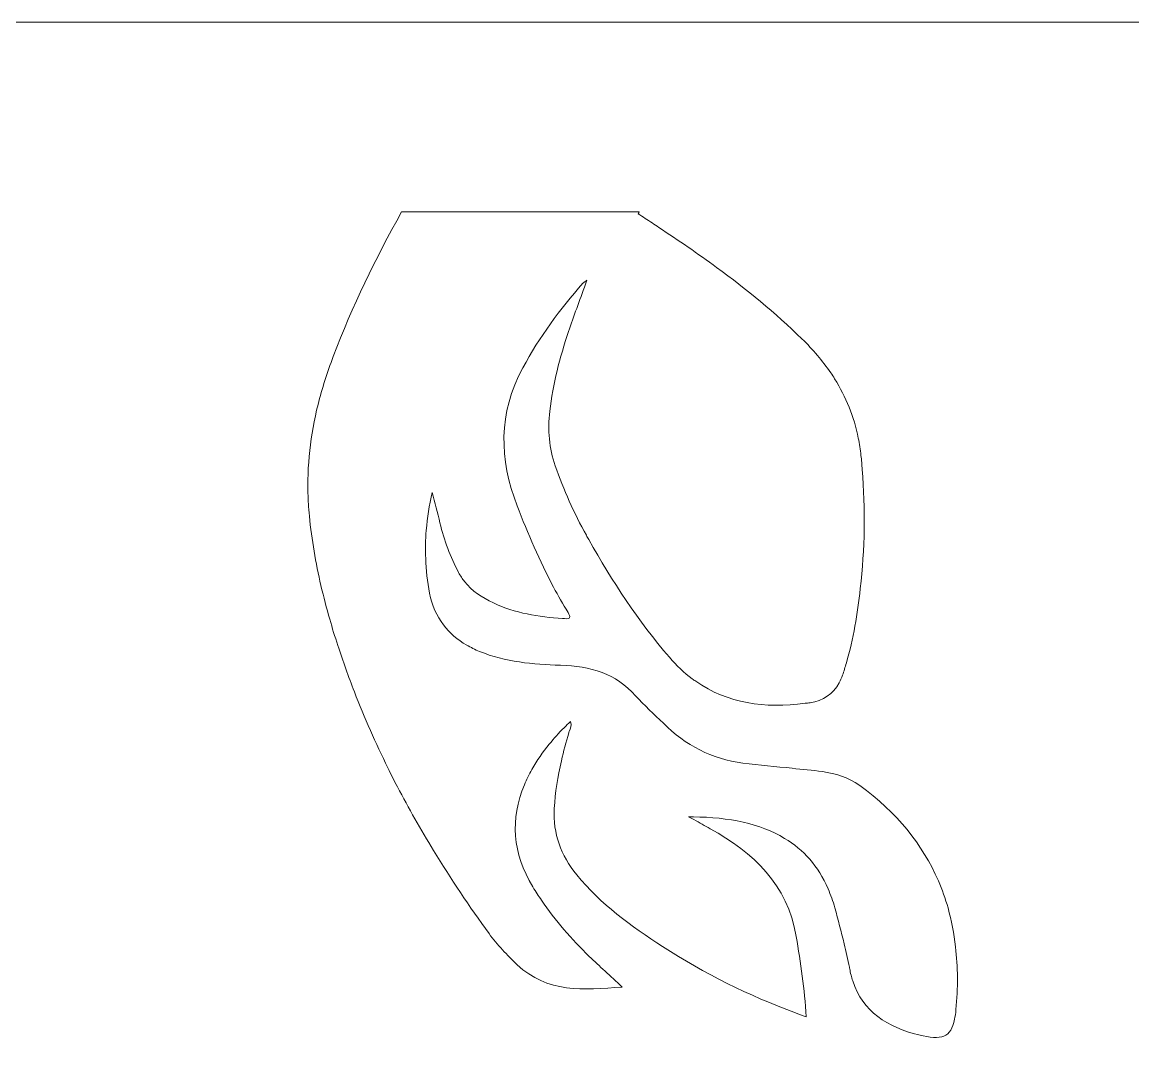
# Model space of a CAD drawing. Header units: centimetres. Extents: x 0.6 to 13.3, y -19.2 to -0.8.
# Drawn here: x 10.16 to 11.747, y -2.254 to -0.776 of the extents above; entities that cross this region are included whole.
import ezdxf

# ---------------------------------------------------------------- set-up
doc = ezdxf.new("R2010")
doc.units = ezdxf.units.CM
doc.header["$MEASUREMENT"] = 0
doc.layers.add('Layer 1', color=7, linetype='Continuous')

# ---------------------------------------------------------------- blocks, each defined once
blk = doc.blocks.new('block 2')
at = {"layer": 'Layer 1', "lineweight": 0}
for points, knots in [([(12.7938, -0.7764), (12.7938, -0.7764), (5.8846, -0.7764), (5.8846, -0.7764), (5.8846, -0.7764), (5.683, -0.7764), (5.683, -0.7764), (5.683, -0.7764), (5.4651, -0.7764), (5.4651, -0.7764), (5.4651, -0.7764), (5.3032, -0.7764), (5.3032, -0.7764), (5.3032, -0.7764), (4.9183, -0.7764), (4.9183, -0.7764), (4.9183, -0.7764), (4.6598, -0.7764), (4.6598, -0.7764), (4.6598, -0.7764), (4.5178, -0.7764), (4.5178, -0.7764), (4.5178, -0.7764), (4.3745, -0.7764), (4.3745, -0.7764), (4.3745, -0.7764), (4.1986, -0.7764), (4.1986, -0.7764), (4.1986, -0.7764), (4.0255, -0.7764), (4.0255, -0.7764), (4.0255, -0.7764), (3.7762, -0.7764), (3.7762, -0.7764), (3.7762, -0.7764), (3.4997, -0.7764), (3.4997, -0.7764), (3.4997, -0.7764), (3.3289, -0.7764), (3.3289, -0.7764), (3.3289, -0.7764), (2.9437, -0.7764), (2.9437, -0.7764), (2.9437, -0.7764), (2.6374, -0.7764), (2.6374, -0.7764), (2.6374, -0.7764), (1.1762, -0.7764), (1.1762, -0.7764), (0.8777, -0.7764), (0.6351, -1.019), (0.6351, -1.3174), (0.6351, -1.3174), (0.6351, -2.01), (0.6351, -2.01), (0.6351, -2.01), (0.6351, -2.6141), (0.6351, -2.6141), (0.6351, -2.6141), (0.6351, -3.4743), (0.6351, -3.4743), (0.6351, -3.4743), (0.6351, -3.643), (0.6351, -3.643), (0.6351, -3.643), (0.6351, -4.0215), (0.6351, -4.0215), (0.6351, -4.0215), (0.6351, -4.0767), (0.6351, -4.0767), (0.6351, -4.0767), (0.6351, -4.2783), (0.6351, -4.2783), (0.6351, -4.2783), (0.6351, -4.4599), (0.6351, -4.4599), (0.6351, -4.4599), (0.6351, -4.6069), (0.6351, -4.6069), (0.6351, -4.6069), (0.6351, -4.8624), (0.6351, -4.8624), (0.6351, -4.8624), (0.6351, -5.456), (0.6351, -5.456), (0.6351, -5.456), (0.6351, -5.6921), (0.6351, -5.6921), (0.6351, -5.6921), (0.6351, -5.831), (0.6351, -5.831), (0.6351, -5.831), (0.6351, -6.3135), (0.6351, -6.3135), (0.6351, -6.3135), (0.6351, -6.5259), (0.6351, -6.5259), (0.6351, -6.5259), (0.6351, -18.6976), (0.6351, -18.6976), (0.6351, -18.9961), (0.8777, -19.2386), (1.1762, -19.2386), (1.1762, -19.2386), (1.6315, -19.2386), (1.6315, -19.2386), (1.6315, -19.2386), (1.7691, -19.2386), (1.7691, -19.2386), (1.7691, -19.2386), (12.7938, -19.2386), (12.7938, -19.2386), (13.0923, -19.2386), (13.3349, -18.9961), (13.3349, -18.6976), (13.3349, -18.6976), (13.3349, -1.3174), (13.3349, -1.3174), (13.3349, -1.019), (13.0923, -0.7764), (12.7938, -0.7764)], [0, 0, 0, 0, 1, 1, 1, 2, 2, 2, 3, 3, 3, 4, 4, 4, 5, 5, 5, 6, 6, 6, 7, 7, 7, 8, 8, 8, 9, 9, 9, 10, 10, 10, 11, 11, 11, 12, 12, 12, 13, 13, 13, 14, 14, 14, 15, 15, 15, 16, 16, 16, 17, 17, 17, 18, 18, 18, 19, 19, 19, 20, 20, 20, 21, 21, 21, 22, 22, 22, 23, 23, 23, 24, 24, 24, 25, 25, 25, 26, 26, 26, 27, 27, 27, 28, 28, 28, 29, 29, 29, 30, 30, 30, 31, 31, 31, 32, 32, 32, 33, 33, 33, 34, 34, 34, 35, 35, 35, 36, 36, 36, 37, 37, 37, 38, 38, 38, 39, 39, 39, 40, 40, 40, 40]), ([(10.9637, -1.1474), (10.9627, -1.1482), (10.9621, -1.1488), (10.9615, -1.1494), (10.9282, -1.1862), (10.8994, -1.2262), (10.8756, -1.27), (10.8403, -1.3348), (10.8417, -1.4008), (10.8675, -1.4672), (10.8827, -1.5068), (10.8994, -1.546), (10.9195, -1.5835), (10.926, -1.5957), (10.9329, -1.6077), (10.9402, -1.6195), (10.9444, -1.6264), (10.9438, -1.629), (10.9351, -1.6284), (10.9341, -1.6284), (10.9333, -1.6282), (10.9323, -1.6282), (10.8981, -1.626), (10.8646, -1.6207), (10.8334, -1.6059), (10.8175, -1.5984), (10.8029, -1.589), (10.7922, -1.5754), (10.7891, -1.5716), (10.7863, -1.5673), (10.7838, -1.5626), (10.7721, -1.5401), (10.7627, -1.5165), (10.757, -1.4916), (10.7538, -1.4771), (10.7497, -1.4627), (10.7461, -1.4483), (10.7418, -1.4664), (10.739, -1.4844), (10.7375, -1.5023), (10.7363, -1.5157), (10.7359, -1.5293), (10.7367, -1.5427), (10.7371, -1.5592), (10.739, -1.5756), (10.7422, -1.5921), (10.7457, -1.6097), (10.7526, -1.6248), (10.7621, -1.6374), (10.7708, -1.6489), (10.782, -1.6587), (10.7954, -1.6662), (10.8011, -1.6696), (10.8072, -1.6727), (10.8137, -1.6753), (10.8506, -1.6904), (10.89, -1.6938), (10.9294, -1.695), (10.9505, -1.6956), (10.9706, -1.6985), (10.9889, -1.7054), (11.0066, -1.7121), (11.0226, -1.7226), (11.0366, -1.7385), (11.049, -1.7525), (11.0632, -1.7649), (11.0764, -1.7779), (11.1081, -1.8091), (11.1455, -1.8294), (11.1901, -1.8347), (11.2135, -1.8374), (11.2371, -1.8398), (11.2606, -1.8422), (11.275, -1.8439), (11.2894, -1.8447), (11.3037, -1.8469), (11.3223, -1.8497), (11.3406, -1.855), (11.3571, -1.8668), (11.4101, -1.9054), (11.447, -1.9511), (11.4696, -2.0029), (11.4748, -2.0154), (11.4795, -2.0284), (11.4834, -2.0418), (11.4884, -2.0597), (11.4919, -2.0784), (11.4941, -2.0975), (11.4974, -2.1259), (11.4976, -2.1558), (11.4947, -2.1868), (11.4943, -2.1921), (11.4935, -2.1968), (11.4927, -2.2008), (11.4876, -2.2268), (11.4742, -2.2313), (11.4417, -2.2232), (11.3971, -2.2122), (11.3611, -2.1903), (11.3471, -2.1458), (11.3453, -2.1405), (11.3439, -2.1348), (11.3428, -2.1288), (11.3426, -2.1279), (11.3426, -2.1273), (11.3424, -2.1265), (11.3404, -2.1154), (11.3376, -2.104), (11.3349, -2.093), (11.3307, -2.0758), (11.3262, -2.0587), (11.3215, -2.0416), (11.3189, -2.0319), (11.3156, -2.023), (11.3118, -2.0144), (11.2978, -1.9819), (11.2767, -1.9584), (11.2496, -1.9423), (11.2147, -1.921), (11.17, -1.9121), (11.1193, -1.9117), (11.1171, -1.9115), (11.1146, -1.9115), (11.1122, -1.9115), (11.1148, -1.9129), (11.1175, -1.9143), (11.1201, -1.9155), (11.1284, -1.9202), (11.1359, -1.9243), (11.1434, -1.9285), (11.2054, -1.9631), (11.2537, -2.0079), (11.2663, -2.0825), (11.2726, -2.12), (11.2785, -2.1574), (11.2805, -2.1972), (11.2744, -2.195), (11.27, -2.1935), (11.2653, -2.1917), (11.1987, -2.1669), (11.1351, -2.1357), (11.0754, -2.0969), (11.0303, -2.0678), (10.9869, -2.0364), (10.9526, -1.9943), (10.93, -1.9667), (10.9185, -1.9358), (10.9205, -1.8997), (10.9217, -1.8766), (10.9254, -1.854), (10.9306, -1.8317), (10.9306, -1.8317), (10.9306, -1.8315), (10.9306, -1.8315), (10.9337, -1.8181), (10.9373, -1.8049), (10.9412, -1.7917), (10.9414, -1.7911), (10.9416, -1.7903), (10.942, -1.7896), (10.9436, -1.7856), (10.9461, -1.7813), (10.9436, -1.7754), (10.9406, -1.7783), (10.9375, -1.7811), (10.9347, -1.7842), (10.927, -1.7917), (10.9199, -1.7996), (10.9134, -1.8077), (10.904, -1.8191), (10.8959, -1.8311), (10.8886, -1.8439), (10.8845, -1.8512), (10.8809, -1.8585), (10.8778, -1.8658), (10.8573, -1.9147), (10.8606, -1.9633), (10.89, -2.0118), (10.8939, -2.0183), (10.898, -2.0246), (10.9022, -2.0307), (10.9221, -2.0599), (10.9451, -2.0863), (10.9706, -2.1111), (10.9851, -2.1251), (11.0003, -2.1385), (11.0176, -2.1547), (10.9621, -2.1594), (10.9103, -2.1633), (10.8675, -2.1229), (10.8529, -2.1091), (10.8393, -2.0944), (10.8273, -2.0784), (10.7991, -2.0396), (10.7725, -2.0002), (10.7479, -1.9596), (10.7296, -1.9298), (10.7124, -1.8995), (10.6963, -1.8686), (10.6916, -1.8597), (10.6872, -1.8508), (10.6827, -1.8418), (10.6652, -1.8063), (10.6492, -1.7702), (10.6348, -1.733), (10.6263, -1.7113), (10.6183, -1.6891), (10.611, -1.6666), (10.607, -1.6542), (10.6031, -1.6418), (10.5997, -1.6294), (10.5903, -1.5976), (10.5828, -1.5651), (10.5771, -1.5322), (10.5745, -1.5155), (10.572, -1.4989), (10.5704, -1.482), (10.5698, -1.4759), (10.5692, -1.4698), (10.569, -1.4639), (10.5688, -1.4611), (10.5686, -1.4583), (10.5686, -1.4556), (10.5686, -1.4556), (10.5686, -1.4554), (10.5686, -1.4554), (10.5668, -1.4101), (10.572, -1.3659), (10.5828, -1.3226), (10.5885, -1.2995), (10.596, -1.2765), (10.6045, -1.2538), (10.6318, -1.1822), (10.6653, -1.114), (10.7021, -1.0474), (10.7021, -1.0474), (11.0418, -1.0474), (11.0418, -1.0474), (11.0414, -1.0483), (11.0409, -1.0492), (11.0405, -1.0501), (11.0472, -1.0544), (11.0537, -1.0588), (11.0604, -1.0631), (11.0636, -1.0653), (11.0669, -1.0674), (11.0701, -1.0696), (11.0982, -1.0881), (11.1258, -1.107), (11.1526, -1.1267), (11.1954, -1.1581), (11.2364, -1.1916), (11.2746, -1.2288), (11.2903, -1.244), (11.3039, -1.2601), (11.3156, -1.2771), (11.3177, -1.28), (11.3195, -1.2828), (11.3213, -1.2859), (11.3374, -1.3116), (11.3489, -1.3395), (11.355, -1.3705), (11.3567, -1.3787), (11.3581, -1.3868), (11.3589, -1.3953), (11.3597, -1.402), (11.3603, -1.4087), (11.3607, -1.4154), (11.3654, -1.4721), (11.3644, -1.5289), (11.3579, -1.5856), (11.3538, -1.6215), (11.3483, -1.6573), (11.338, -1.6918), (11.3363, -1.6977), (11.3345, -1.7035), (11.3325, -1.7094), (11.3311, -1.7133), (11.3296, -1.7167), (11.3278, -1.72), (11.3191, -1.7362), (11.3049, -1.746), (11.2862, -1.7486), (11.2838, -1.749), (11.2813, -1.7492), (11.2789, -1.7494), (11.2214, -1.757), (11.1682, -1.7498), (11.1229, -1.7178), (11.1211, -1.7169), (11.1193, -1.7155), (11.1177, -1.7143), (11.1061, -1.7058), (11.0953, -1.6956), (11.085, -1.6836), (11.0405, -1.6319), (11.0033, -1.575), (10.9698, -1.5155), (10.9686, -1.5135), (10.9676, -1.5115), (10.9664, -1.5094), (10.9487, -1.4775), (10.9339, -1.4444), (10.9219, -1.4101), (10.9132, -1.385), (10.9109, -1.359), (10.914, -1.3322), (10.9187, -1.2932), (10.9284, -1.2554), (10.9408, -1.2184), (10.9483, -1.1963), (10.9566, -1.1744), (10.9652, -1.1506), (10.9658, -1.1488), (10.9666, -1.147), (10.9672, -1.1451), (10.9658, -1.1462), (10.9646, -1.147), (10.9637, -1.1474)], [0, 0, 0, 0, 1, 1, 1, 2, 2, 2, 3, 3, 3, 4, 4, 4, 5, 5, 5, 6, 6, 6, 7, 7, 7, 8, 8, 8, 9, 9, 9, 10, 10, 10, 11, 11, 11, 12, 12, 12, 13, 13, 13, 14, 14, 14, 15, 15, 15, 16, 16, 16, 17, 17, 17, 18, 18, 18, 19, 19, 19, 20, 20, 20, 21, 21, 21, 22, 22, 22, 23, 23, 23, 24, 24, 24, 25, 25, 25, 26, 26, 26, 27, 27, 27, 28, 28, 28, 29, 29, 29, 30, 30, 30, 31, 31, 31, 32, 32, 32, 33, 33, 33, 34, 34, 34, 35, 35, 35, 36, 36, 36, 37, 37, 37, 38, 38, 38, 39, 39, 39, 40, 40, 40, 41, 41, 41, 42, 42, 42, 43, 43, 43, 44, 44, 44, 45, 45, 45, 46, 46, 46, 47, 47, 47, 48, 48, 48, 49, 49, 49, 50, 50, 50, 51, 51, 51, 52, 52, 52, 53, 53, 53, 54, 54, 54, 55, 55, 55, 56, 56, 56, 57, 57, 57, 58, 58, 58, 59, 59, 59, 60, 60, 60, 61, 61, 61, 62, 62, 62, 63, 63, 63, 64, 64, 64, 65, 65, 65, 66, 66, 66, 67, 67, 67, 68, 68, 68, 69, 69, 69, 70, 70, 70, 71, 71, 71, 72, 72, 72, 73, 73, 73, 74, 74, 74, 75, 75, 75, 76, 76, 76, 77, 77, 77, 78, 78, 78, 79, 79, 79, 80, 80, 80, 81, 81, 81, 82, 82, 82, 83, 83, 83, 84, 84, 84, 85, 85, 85, 86, 86, 86, 87, 87, 87, 88, 88, 88, 89, 89, 89, 90, 90, 90, 91, 91, 91, 92, 92, 92, 93, 93, 93, 94, 94, 94, 95, 95, 95, 96, 96, 96, 97, 97, 97, 98, 98, 98, 99, 99, 99, 100, 100, 100, 101, 101, 101, 102, 102, 102, 103, 103, 103, 104, 104, 104, 105, 105, 105, 106, 106, 106, 106])]:
    blk.add_open_spline(points, degree=3, knots=knots, dxfattribs=at)

msp = doc.modelspace()

# ---------------------------------------------------------------- block references
at = {"layer": 'Layer 1'}
msp.add_blockref('block 2', (0, 0), dxfattribs=at)

doc.saveas('drawing.dxf')
